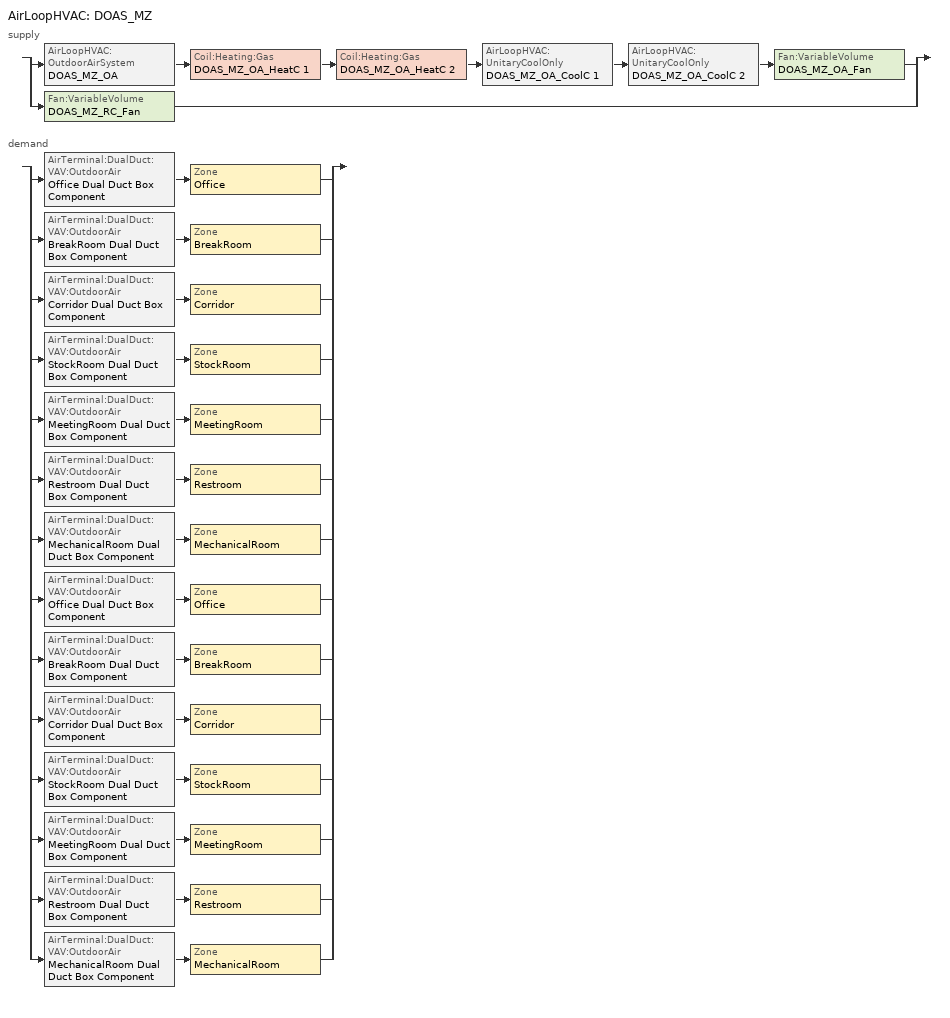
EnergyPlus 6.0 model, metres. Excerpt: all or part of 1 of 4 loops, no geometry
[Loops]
AirLoopHVAC 'DOAS_MZ'
 supply: split
  | AirLoopHVAC:OutdoorAirSystem 'DOAS_MZ_OA' > Coil:Heating:Gas 'DOAS_MZ_OA_HeatC 1' > Coil:Heating:Gas 'DOAS_MZ_OA_HeatC 2' > AirLoopHVAC:UnitaryCoolOnly 'DOAS_MZ_OA_CoolC 1' > AirLoopHVAC:UnitaryCoolOnly 'DOAS_MZ_OA_CoolC 2' > Fan:VariableVolume 'DOAS_MZ_OA_Fan'
  | Fan:VariableVolume 'DOAS_MZ_RC_Fan'
 demand: split
  | AirTerminal:DualDuct:VAV:OutdoorAir 'Office Dual Duct Box Component' > Zone 'Office'
  | AirTerminal:DualDuct:VAV:OutdoorAir 'BreakRoom Dual Duct Box Component' > Zone 'BreakRoom'
  | AirTerminal:DualDuct:VAV:OutdoorAir 'Corridor Dual Duct Box Component' > Zone 'Corridor'
  | AirTerminal:DualDuct:VAV:OutdoorAir 'StockRoom Dual Duct Box Component' > Zone 'StockRoom'
  | AirTerminal:DualDuct:VAV:OutdoorAir 'MeetingRoom Dual Duct Box Component' > Zone 'MeetingRoom'
  | AirTerminal:DualDuct:VAV:OutdoorAir 'Restroom Dual Duct Box Component' > Zone 'Restroom'
  | AirTerminal:DualDuct:VAV:OutdoorAir 'MechanicalRoom Dual Duct Box Component' > Zone 'MechanicalRoom'
  | AirTerminal:DualDuct:VAV:OutdoorAir 'Office Dual Duct Box Component' > Zone 'Office'
  | AirTerminal:DualDuct:VAV:OutdoorAir 'BreakRoom Dual Duct Box Component' > Zone 'BreakRoom'
  | AirTerminal:DualDuct:VAV:OutdoorAir 'Corridor Dual Duct Box Component' > Zone 'Corridor'
  | AirTerminal:DualDuct:VAV:OutdoorAir 'StockRoom Dual Duct Box Component' > Zone 'StockRoom'
  | AirTerminal:DualDuct:VAV:OutdoorAir 'MeetingRoom Dual Duct Box Component' > Zone 'MeetingRoom'
  | AirTerminal:DualDuct:VAV:OutdoorAir 'Restroom Dual Duct Box Component' > Zone 'Restroom'
  | AirTerminal:DualDuct:VAV:OutdoorAir 'MechanicalRoom Dual Duct Box Component' > Zone 'MechanicalRoom'
[ComponentCost:LineItem]
Name | Line Item Type | Item | Cost per Each | Quantity | Cost per Unit of Output Capacity
Infiltration:Office | General | Office | 1 | 0
People:Office | General | Office | 1 | 5.7729
LIGHTING EQUIP:Office | Lights | Office |  |  | 1
ElectricEquipment:Office:PlugMisc | General | Office | 1 | 0.6492
Infiltration:BreakRoom | General | BreakRoom | 1 | 0
People:BreakRoom | General | BreakRoom | 1 | 134.7547
LIGHTING EQUIP:BreakRoom | Lights | BreakRoom |  |  | 1
ElectricEquipment:BreakRoom:PlugMisc | General | BreakRoom | 1 | 3.7538
Infiltration:Corridor | General | Corridor | 1 | 0
LIGHTING EQUIP:Corridor | Lights | Corridor |  |  | 1
Infiltration:StockRoom | General | StockRoom | 1 | 0
People:StockRoom | General | StockRoom | 1 | 36.6684
LIGHTING EQUIP:StockRoom | Lights | StockRoom |  |  | 1
ElectricEquipment:StockRoom:PlugMisc | General | StockRoom | 1 | 6.1967
Infiltration:MeetingRoom | General | MeetingRoom | 1 | 0
People:MeetingRoom | General | MeetingRoom | 1 | 96.2508
LIGHTING EQUIP:MeetingRoom | Lights | MeetingRoom |  |  | 1
ElectricEquipment:MeetingRoom:PlugMisc | General | MeetingRoom | 1 | 1.082
Infiltration:Restroom | General | Restroom | 1 | 0
People:Restroom | General | Restroom | 1 | 11.553
LIGHTING EQUIP:Restroom | Lights | Restroom |  |  | 1
ElectricEquipment:Restroom:PlugMisc | General | Restroom | 1 | 0.1449
Infiltration:MechanicalRoom | General | MechanicalRoom | 1 | 0
LIGHTING EQUIP:MechanicalRoom | Lights | MechanicalRoom |  |  | 1
[Sizing:Zone] Zone Cooling Design Supply Air Temperature {C}=14; Zone Heating Design Supply Air Temperature {C}=40; Zone Cooling Design Supply Air Humidity Ratio {kg-H20/kg-air}=0.0085; Zone Heating Design Supply Air Humidity Ratio {kg-H20/kg-air}=0.008; Outdoor Air Method=Flow/Zone; Outside Air Flow per Person {(m3/s)/person}=0; Outside Air Flow per Zone Floor Area {(m3/s)/m2}=0; Cooling Design Air Flow Method {Flow/Zone | DesignDay | DesignDayWithLimit}=DesignDay; Cooling Minimum Air Flow Fraction=0; Heating Design Air Flow Method {Flow/Zone | DesignDay}=DesignDay; Heating Design Air Flow Rate=0
Name | Outside Air Flow per Zone {m3/s}
Office | 0.0463515
BreakRoom | 0.64049
Corridor | 0.0317357
StockRoom | 0.624796
MeetingRoom | 0.281698
Restroom | 0.149989
MechanicalRoom | 0.0218183
[ZoneControl:Thermostat] Control Type Schedule=Dual Zone Control Type Sched
Name | Zone | Control 1
Office Thermostat | Office | Office DualSPSched
BreakRoom Thermostat | BreakRoom | BreakRoom DualSPSched
Corridor Thermostat | Corridor | Corridor DualSPSched
StockRoom Thermostat | StockRoom | StockRoom DualSPSched
MeetingRoom Thermostat | MeetingRoom | MeetingRoom DualSPSched
Restroom Thermostat | Restroom | Restroom DualSPSched
MechanicalRoom Thermostat | MechanicalRoom | MechanicalRoom DualSPSched
[ThermostatSetpoint:DualSetpoint] Heating Setpoint Temperature Schedule=HtgSetP_Sch; Cooling Setpoint Temperature Schedule=ClgSetP_Sch
Office DualSPSched; BreakRoom DualSPSched; Corridor DualSPSched; StockRoom DualSPSched; MeetingRoom DualSPSched; Restroom DualSPSched; MechanicalRoom DualSPSched
[Zone equipment]
Office: Office Dual Duct Box Component, Office Heat Pump
BreakRoom: BreakRoom Dual Duct Box Component, BreakRoom Heat Pump
Corridor: Corridor Dual Duct Box Component, Corridor Heat Pump
StockRoom: StockRoom Dual Duct Box Component, StockRoom Heat Pump
MeetingRoom: MeetingRoom Dual Duct Box Component, MeetingRoom Heat Pump
Restroom: Restroom Dual Duct Box Component, Restroom Heat Pump
MechanicalRoom: MechanicalRoom Dual Duct Box Component, MechanicalRoom Heat Pump
[AirTerminal:DualDuct:VAV:OutdoorAir] Availability Schedule=ALWAYS_ON; Maximum Damper Air Flow Rate {m3/s}=AUTOSIZE
Name | Design Specification Outdoor Air Object
Office Dual Duct Box Component | Office Dual Duct Box OA Design Spec
BreakRoom Dual Duct Box Component | BreakRoom Dual Duct Box OA Design Spec
Corridor Dual Duct Box Component | Corridor Dual Duct Box OA Design Spec
StockRoom Dual Duct Box Component | StockRoom Dual Duct Box OA Design Spec
MeetingRoom Dual Duct Box Component | MeetingRoom Dual Duct Box OA Design Spec
Restroom Dual Duct Box Component | Restroom Dual Duct Box OA Design Spec
MechanicalRoom Dual Duct Box Component | MechanicalRoom Dual Duct Box OA Design Spec
[DesignSpecification:OutdoorAir] Outdoor Air Method=Sum; Outdoor Air Flow per Zone {m3/s}=0; Outdoor Air Flow Air Changes per Hour {1/hr}=0; Outdoor Air Flow Rate Fraction Schedule=MinOA_Sched
Name | Outdoor Air Flow per Person {m3/s-person} | Outdoor Air Flow per Zone Floor Area {m3/s-m2}
Office Dual Duct Box OA Design Spec; MeetingRoom Dual Duct Box OA Design Spec | 0.00236 | 0.000305
BreakRoom Dual Duct Box OA Design Spec | 0.00354 | 0.000914
Corridor Dual Duct Box OA Design Spec; MechanicalRoom Dual Duct Box OA Design Spec | 0 | 0.000305
StockRoom Dual Duct Box OA Design Spec | 0 | 0.00061
Restroom Dual Duct Box OA Design Spec | 0.00354 | 0.00061
[AirLoopHVAC]
DOAS_MZ: Design Supply Air Flow Rate {m3/s}=AUTOSIZE
[SetpointManager:Scheduled]
DOAS_MZ RC SAT Setpoint: Control Variable {Temperature | Others }=Temperature; Schedule=DOAS_SAT_Sch; Setpoint Node or NodeList=DOAS_MZ Recirc Supply Equipment Outlet Node
[SetpointManager:MixedAir]
Name | Control Variable | Setpoint Node or NodeList | Control Variable {Temperature}
DOAS_MZ_OA_HeatC 1 MixedAir Manager | Temperature | DOAS_MZ_OA_HeatC 1-DOAS_MZ_OA_HeatC 2Node
DOAS_MZ_OA_HeatC 2 MixedAir Manager | Temperature | DOAS_MZ_OA_HeatC 2-DOAS_MZ_OA_CoolC 1Node
DOAS_MZ_OA_CoolC 1 SAT Manager |  | DOAS_MZ_OA_CoolC 1-DOAS_MZ_OA_CoolC 2Node | Temperature
DOAS_MZ_ERVMixed Air Temp Manager | Temperature | DOAS_MZ_OAOutside Air Heat Recovery-DOAS_MZ_OA_Indirect_Evap_CoolerNode
DOAS_MZ_OAMixed Air Temp Manager | Temperature | DOAS_MZ_OA-DOAS_MZ_OA_HeatC 1Node
[Sizing:System]
DOAS_MZ: Type Of Load To Size On=VENTILATIONREQUIREMENT; Design Outdoor Air Flow Rate {m3/s}=AUTOSIZE; Minimum System Air Flow Ratio=1; Preheat Design Temperature {C}=7; Preheat Design Humidity Ratio {kg-H2O/kg-air}=0.008; Precool Design Temperature {C}=12.8; Precool Design Humidity Ratio {kg-H2O/kg-air}=0.008; Central Cooling Design Supply Air Temperature {C}=12.8; Central Heating Design Supply Air Temperature {C}=40; Sizing Option {Coincident | NonCoincident}=NonCoincident; 100% Outdoor Air in Cooling {Yes | No}=Yes; 100% Outdoor Air in Heating {Yes | No}=Yes; Central Cooling Design Supply Air Humidity Ratio {kg-H2O/kg-air}=0.0085; Central Heating Design Supply Air Humidity Ratio {kg-H2O/kg-air}=0.008; Cooling Design Air Flow Method=DesignDay; Cooling Design Air Flow Rate {m3/s}=0; Heating Design Air Flow Method=DesignDay; Heating Design Air Flow Rate {m3/s}=0
[HeatExchanger:AirToAir:SensibleAndLatent]
DOAS_MZ_OAOutside Air Heat Recovery: Availability Schedule=Cold_Season_Sch; Nominal Supply Air Flow Rate {m3/s}=AUTOSIZE; Sensible Effectiveness at 100% Heating Air Flow=0.65; Latent Effectiveness at 100% Heating Air Flow=0; Sensible Effectiveness at 75% Heating Air Flow=0.65; Latent Effectiveness at 75% Heating Air Flow=0; Sensible Effectiveness at 100% Cooling Air Flow=0.65; Latent Effectiveness at 100% Cooling Air Flow=0; Sensible Effectiveness at 75% Cooling Air Flow=0.65; Latent Effectiveness at 75% Cooling Air Flow=0; Nominal Electric Power {W}=0; Supply Outlet Temperature Control {YES | NO}=Yes; Heat Exchanger Type { Plate | Rotary }=Rotary; Frost Control Type { None | ExhaustAirRecirculation | ExhaustOnly | MinimumExhaustTemperature }=ExhaustOnly; Threshold Temperature {C}=-12.2; Initial Defrost Time Fraction {min/min}=0.167; Rate of Defrost Time Fraction Increase {min/min per deg C}=0.024; Economizer Lockout=Yes
[Controller:OutdoorAir]
DOAS_MZ_OA_Controller: Minimum Outdoor Air Flow Rate {m3/s}=0; Maximum Outdoor Air Flow Rate {m3/s}=AUTOSIZE; Economizer Control Type=NoEconomizer; Economizer Control Action Type=ModulateFlow; Economizer Maximum Limit Dry-Bulb Temperature {C}=28; Economizer Maximum Limit Enthalpy {J/kg}=64000; Economizer Minimum Limit Dry-Bulb Temperature {C}=-100; Lockout Type=NoLockout; Minimum Limit Type=FixedMinimum; Minimum Outdoor Air Schedule=MinOA_Sched; Minimum Fraction of Outdoor Air Schedule=DOAS_MZ_OAMinOAFracSchedule; High Humidity Control=No; Heat Recovery Bypass Control Type=BypassWhenOAFlowGreaterThanMinimum
[EvaporativeCooler:Indirect:ResearchSpecial]
DOAS_MZ_OA_Indirect_Evap_Cooler: Availability Schedule=Warm_Season_Sch; Cooler Maximum Effectiveness=0.585; Recirculating Water Pump Power Consumption=0; Secondary Fan Flow Rate=AUTOSIZE; Secondary Fan Efficiency=1; Secondary Fan Delta Pressure=0; Dewpoint Effectiveness Factor=0.9; Drift Loss Fraction=0; Blowdown Concentration Ratio=3
[EnergyManagementSystem:Sensor]
Name | Output:Variable or Output:Meter Index Key | Output:Variable or Output:Meter
DOAS_MZ_OA_Indirect_Evap_CoolerSystemReturnTemp | DOAS_MZ Supply Equipment Inlet Node | System Node Temp
DOAS_MZ_OA_Indirect_Evap_CoolerOAFlowSensor | DOAS_MZ_OAInlet Node | System Node MassFlowRate
DOAS_MZ_OA_Indirect_Evap_CoolerSystemMixedSP | DOAS_MZ_OA-DOAS_MZ_OA_HeatC 1Node | System Node Setpoint Temp
DOAS_MZ_OA_Indirect_Evap_CoolerSystemMixedTemp | DOAS_MZ_OA-DOAS_MZ_OA_HeatC 1Node | System Node Temp
DOAS_MZ_OA_Indirect_Evap_CoolerSystemMixedHR | DOAS_MZ_OA-DOAS_MZ_OA_HeatC 1Node | System Node Humidity Ratio
DOAS_MZ_OA_Indirect_Evap_CoolerSystemReturnEnth | DOAS_MZ Supply Equipment Inlet Node | System Node Enthalpy
[EnergyManagementSystem:InternalVariable]
Name | Internal Data Index Key | Internal Data Type
DOAS_MZ_OA_Indirect_Evap_CoolerOAMinFlow | DOAS_MZ_OA_CONTROLLER | Outdoor Air Controller Minimum Mass Flow Rate
DOAS_MZ_OA_Indirect_Evap_CoolerOAMaxFlow | DOAS_MZ_OA_Fan | Fan Maximum Mass Flow Rate
DOAS_MZ_FanSP | DOAS_MZ_OA_Fan | Fan Nominal Pressure Rise
[EnergyManagementSystem:Actuator]
Name | Actuated Component Unique | Actuated Component Type | Actuated Component Control Type
DOAS_MZ_OA_Indirect_Evap_CoolerOAFlowActuator | DOAS_MZ_OA_CONTROLLER | Outdoor Air Controller | Air Mass Flow Rate
DOAS_MZ_FanSP_Act | DOAS_MZ_OA_Fan | Fan | Fan Pressure Rise
[Coil:Heating:Gas] Availability Schedule=ALWAYS_ON; Gas Burner Efficiency=0.8; Nominal Capacity {W}=AUTOSIZE
DOAS_MZ_OA_HeatC 1; DOAS_MZ_OA_HeatC 2
[AirLoopHVAC:UnitaryCoolOnly] Availability Schedule=ALWAYS_ON
Name | Cooling Coil
DOAS_MZ_OA_CoolC 1 | DOAS_MZ_OA_CoolC 1 DXCoil
DOAS_MZ_OA_CoolC 2 | DOAS_MZ_OA_CoolC 2 DXCoil
[Coil:Cooling:DX:TwoSpeed] Availability Schedule=ALWAYS_ON; Rated High Speed Total Cooling Capacity {W}=AUTOSIZE; Rated High Speed Sensible Heat Ratio=AUTOSIZE; Rated High Speed COP=3; Rated High Speed Air Flow Rate {m3/s}=AUTOSIZE; Rated Low Speed Total Cooling Capacity {W}=AUTOSIZE; Rated Low Speed Sensible Heat Ratio=0.69; Rated Low Speed COP=3; Rated Low Speed Air Flow Rate=AUTOSIZE; Condenser Type=AirCooled; Basin Heater Capacity {W/K}=10; Basin Heater Setpoint Temperature {C}=2
Name | Total Cooling Capacity Function of Temperature Curve | Total Cooling Capacity Function of Flow Fraction Curve | Energy Input Ratio Function of Temperature Curve | Energy Input Ratio Function of Flow Fraction Curve | Part Load Fraction Correlation Curve | Low Speed Total Cooling Capacity Function of Temperature Curve | Low Speed Energy Input Ratio Function of Temperature Curve
DOAS_MZ_OA_CoolC 1 DXCoil | DOAS_MZ_OA_CoolC 1_ClgCapFuncTempCurve | DOAS_MZ_OA_CoolC 1_ClgCapFuncFlowFracCurve | DOAS_MZ_OA_CoolC 1_ClgEirFuncTempCurve | DOAS_MZ_OA_CoolC 1_ClgEirFuncFlowFracCurve | DOAS_MZ_OA_CoolC 1_ClgPlrCurve | DOAS_MZ_OA_CoolC 1_ClgLowSpdCapFuncTempCurve | DOAS_MZ_OA_CoolC 1_ClgLowSpdEirFuncTempCurve
DOAS_MZ_OA_CoolC 2 DXCoil | DOAS_MZ_OA_CoolC 2_ClgCapFuncTempCurve | DOAS_MZ_OA_CoolC 2_ClgCapFuncFlowFracCurve | DOAS_MZ_OA_CoolC 2_ClgEirFuncTempCurve | DOAS_MZ_OA_CoolC 2_ClgEirFuncFlowFracCurve | DOAS_MZ_OA_CoolC 2_ClgPlrCurve | DOAS_MZ_OA_CoolC 2_ClgLowSpdCapFuncTempCurve | DOAS_MZ_OA_CoolC 2_ClgLowSpdEirFuncTempCurve
[Fan:VariableVolume] Fan Efficiency=0.516; Pressure Rise {Pa}=825; Maximum Flow Rate {m3/s}=AUTOSIZE; Fan Power Minimum Flow Rate Input Method {Fraction | FixedFlowRate}=Fraction; Fan Power Minimum Flow Fraction=0.6; Motor In Airstream Fraction=1; Fan Coefficient 1=0.0407599; Fan Coefficient 2=0.088045; Fan Coefficient 3=-0.0729261; Fan Coefficient 4=0.94374; Fan Coefficient 5=0
Name | Availability Schedule | Motor Efficiency
DOAS_MZ_OA_Fan | MinOA_Sched | 0.93
DOAS_MZ_RC_Fan | Always_Off | 0.9
[UtilityCost:Tariff]
Name | Output Meter | Conversion Factor Choice | Time of Use Period Schedule | Season Schedule | Demand Window Length | Monthly Charge or Variable | Group
NevadaPower_LGS-3_LargeGeneral | ElectricityNet:Facility | kWh | NevadaPowTOUSched | NevadaPowSeasonsSched | HalfHour | 184 | Comm Elect
NevadaPower_LGS-2_LargeGeneral | ElectricityNet:Facility | kWh | NevadaPowTOUSched | NevadaPowSeasonsSched | HalfHour | 179 | Comm Elect
NevadaPower_LGS-1_LargeGeneral | ElectricityNet:Facility | kWh |  |  | HalfHour | 15.7 | Comm Elect
NevadaPower_GS_GeneralService | ElectricityNet:Facility | kWh |  |  | HalfHour | 11 | Comm Elect
NV_EIAMonthlyRateGas | Gas:Facility | MCF |  |  |  | 0 | Comm Gas
[UtilityCost:Charge:Simple]
Name | Charge Variable | Tariff | Source Variable | Season | Category Variable | Cost per Unit Value or Variable
 | SummerPeakEnergyCharge | NevadaPower_LGS-3_LargeGeneral | PeakEnergy | Summer | EnergyCharges | 0.0858
 | SummerOffPeakEnergyCharge | NevadaPower_LGS-3_LargeGeneral | OffPeakEnergy | Summer | EnergyCharges | 0.0484
 | SummerShoulderEnergyCharge | NevadaPower_LGS-3_LargeGeneral | ShoulderEnergy | Summer | EnergyCharges | 0.0706
 | WinterEnergyCharge | NevadaPower_LGS-3_LargeGeneral | totalEnergy | Winter | EnergyCharges | 0.04925
 | DeferredAccountingEnergyCharge | NevadaPower_LGS-3_LargeGeneral | totalEnergy | Annual | EnergyCharges | 0.0128
 | FacilitiesDemandCharge | NevadaPower_LGS-3_LargeGeneral | totalDemand | Annual | DemandCharges | 2.94
 | WinterDemandCharge | NevadaPower_LGS-3_LargeGeneral | totalDemand | Winter | DemandCharges | 0.5
 | SummerOnPeakDemandCharge | NevadaPower_LGS-3_LargeGeneral | PeakDemand | Summer | DemandCharges | 8.36
 | SummerShoulderDemandCharge | NevadaPower_LGS-3_LargeGeneral | ShoulderDemand | Summer | DemandCharges | 0.43
 | TaxofSixPtfivePercent | NevadaPower_LGS-3_LargeGeneral | SubTotal | Annual | Taxes | 0.065
 | SummerPeakEnergyCharge | NevadaPower_LGS-2_LargeGeneral | PeakEnergy | Summer | EnergyCharges | 0.0889
 | SummerOffPeakEnergyCharge | NevadaPower_LGS-2_LargeGeneral | OffPeakEnergy | Summer | EnergyCharges | 0.0502
 | SummerShoulderEnergyCharge | NevadaPower_LGS-2_LargeGeneral | ShoulderEnergy | Summer | EnergyCharges | 0.0725
 | WinterEnergyCharge | NevadaPower_LGS-2_LargeGeneral | totalEnergy | Winter | EnergyCharges | 0.0509
 | DeferredAccountingEnergyCharge | NevadaPower_LGS-2_LargeGeneral | totalEnergy | Annual | EnergyCharges | 0.0128
 | FacilitiesDemandCharge | NevadaPower_LGS-2_LargeGeneral | totalDemand | Annual | DemandCharges | 2.74
 | WinterDemandCharge | NevadaPower_LGS-2_LargeGeneral | totalDemand | Winter | DemandCharges | 0.25
 | SummerOnPeakDemandCharge | NevadaPower_LGS-2_LargeGeneral | PeakDemand | Summer | DemandCharges | 7.16
 | SummerShoulderDemandCharge | NevadaPower_LGS-2_LargeGeneral | ShoulderDemand | Summer | DemandCharges | 0.39
 | TaxofSixPtfivePercent | NevadaPower_LGS-2_LargeGeneral | SubTotal | Annual | Taxes | 0.065
 | AnnualElectConsumpCharge | NevadaPower_LGS-1_LargeGeneral | totalEnergy | Annual | EnergyCharges | 0.0646
 | AnnualDefferredAccountingCharge | NevadaPower_LGS-1_LargeGeneral | totalEnergy | Annual | EnergyCharges | 0.0128
 | AnnualFacilitiesDemandCharge | NevadaPower_LGS-1_LargeGeneral | totalDemand | Annual | DemandCharges | 3.77
 | AnnualDemandCharge | NevadaPower_LGS-1_LargeGeneral | totalDemand | Annual | DemandCharges | 1.1
 | TaxofSixPtfivePercent | NevadaPower_LGS-1_LargeGeneral | SubTotal | Annual | Taxes | 0.065
 | AnnualElectConsumpCharge | NevadaPower_GS_GeneralService | totalEnergy | Annual | EnergyCharges | 0.0783
 | AnnualDefferredAccountingCharge | NevadaPower_GS_GeneralService | totalEnergy | Annual | EnergyCharges | 0.0128
 | TaxofSixPtfivePercent | NevadaPower_GS_GeneralService | SubTotal | Annual | Taxes | 0.065
 | MonthlyRateGasCharge | NV_EIAMonthlyRateGas | totalEnergy | Annual | EnergyCharges | NV_MonthlyGasRates
 | TaxofSixPtfivePercent | NV_EIAMonthlyRateGas | SubTotal | Annual | Taxes | 0.065
[UtilityCost:Qualify] Season=Annual; Threshold Test=Count
Name | Tariff | Variable | Qualify Type | Threshold Value or Variable | Number of Months
MinDemand1000kw | NevadaPower_LGS-3_LargeGeneral | TotalDemand | Minimum | 1000 | 12
MinEnergy3500kwh | NevadaPower_LGS-3_LargeGeneral | TotalEnergy | Minimum | 3500 | 12
MinDemand300kw | NevadaPower_LGS-2_LargeGeneral | TotalDemand | Minimum | 300 | 12
MinEnergy3500kwh | NevadaPower_LGS-2_LargeGeneral | TotalEnergy | Minimum | 3500 | 12
MaxDemand1000kw | NevadaPower_LGS-2_LargeGeneral | TotalDemand | Maximum | 1000 | 1
MaxDemand300kw | NevadaPower_LGS-1_LargeGeneral | TotalDemand | Maximum | 300 | 1
MinEnergy3500kwh | NevadaPower_LGS-1_LargeGeneral | TotalEnergy | Minimum | 3500 | 12
MaxDemand300kw | NevadaPower_GS_GeneralService | TotalDemand | Maximum | 300 | 1
MaxEnergy3500kwh | NevadaPower_GS_GeneralService | TotalEnergy | Maximum | 3500 | 1
[Schedule:Compact]
Always_On: Fraction, Through: 12/31, For: AllDays, Until: 24:00, 1
HtgSetP_Sch: Temperature, Through: 12/31, For: Weekdays Saturday, Until: 05:00, 15.6, Until: 24:00, 21, For: Sunday, Until:  5:00, 15.6, Until: 22:00, 21, Until: 24:00, 15.6, For SummerDesignDay, Until: 24:00, 15.6, For WinterDesignDay, Until: 24:00, 21, For: AllOtherDays, Until: 24:00, 21
ClgSetP_Sch: Temperature, Through: 12/31, For: Weekdays Saturday, Until: 05:00, 30, Until: 24:00, 24, For: Sunday, Until: 05:00, 30, Until: 22:00, 24, Until: 24:00, 30, For SummerDesignDay, Until: 24:00, 24, For WinterDesignDay, Until: 24:00, 30, For: AllOtherDays, Until: 24:00, 30
MinOA_Sched: On/Off, Through: 12/31, For: Weekdays Saturday, Until: 06:00, 0, Until: 24:00, 1, For: Sunday, Until: 06:00, 0, Until: 22:00, 1, Until: 24:00, 0, For: SummerDesignDay, Until: 06:00, 0, Until: 24:00, 1, For: WinterDesignDay, Until: 06:00, 0, Until: 24:00, 1, For: AllOtherDays, Until: 24:00, 0
Dual Zone Control Type Sched: Control Type, Through: 12/31, For: AllDays, Until: 24:00, 4
DOAS_MZ_OAMinOAFracSchedule: Through: 12/31, For: AllDays, Until: 24:00, 1
DOAS_SAT_Sch: Temperature, Through: 12/31, For: AllDays, Until: 24:00, 11.67
Always_Off: Fraction, Through: 12/31, For: AllDays, Until: 24:00, 0
Warm_Season_Sch: On/Off, Through:4/15, For:AllDays, Until:24:00, 0, Through:9/30, For:AllDays, Until:24:00, 1, Through:12/31, For:AllDays, Until:24:00, 0
Cold_Season_Sch: On/Off, Through:4/15, For:AllDays, Until:24:00, 1, Through:9/30, For:AllDays, Until:24:00, 0, Through:12/31, For:AllDays, Until:24:00, 1
[Curve:Biquadratic] Minimum Value of x=17; Maximum Value of x=22; Minimum Value of y=13; Maximum Value of y=46
Name | Coefficient1 Constant | Coefficient2 x | Coefficient3 x**2 | Coefficient4 y | Coefficient5 y**2 | Coefficient6 x*y
DOAS_MZ_OA_CoolC 1_ClgCapFuncTempCurve; DOAS_MZ_OA_CoolC 1_ClgLowSpdCapFuncTempCurve; DOAS_MZ_OA_CoolC 2_ClgCapFuncTempCurve; DOAS_MZ_OA_CoolC 2_ClgLowSpdCapFuncTempCurve | 0.42415 | 0.04426 | -0.00042 | 0.00333 | -0.00008 | -0.00021
DOAS_MZ_OA_CoolC 1_ClgEirFuncTempCurve; DOAS_MZ_OA_CoolC 1_ClgLowSpdEirFuncTempCurve; DOAS_MZ_OA_CoolC 2_ClgEirFuncTempCurve; DOAS_MZ_OA_CoolC 2_ClgLowSpdEirFuncTempCurve | 1.23649 | -0.02431 | 0.00057 | -0.01434 | 0.00063 | -0.00038
[Curve:Quadratic]
Name | Coefficient1 Constant | Coefficient2 x | Coefficient3 x**2 | Minimum Value of x | Maximum Value of x
DOAS_MZ_OA_CoolC 1_ClgCapFuncFlowFracCurve; DOAS_MZ_OA_CoolC 2_ClgCapFuncFlowFracCurve | 0.77136 | 0.34053 | -0.11088 | 0.75918 | 1.13877
DOAS_MZ_OA_CoolC 1_ClgEirFuncFlowFracCurve; DOAS_MZ_OA_CoolC 2_ClgEirFuncFlowFracCurve | 1.2055 | -0.32953 | 0.12308 | 0.75918 | 1.13877
DOAS_MZ_OA_CoolC 1_ClgPlrCurve; DOAS_MZ_OA_CoolC 2_ClgPlrCurve | 0.771 | 0.229 | 0 | 0 | 1
